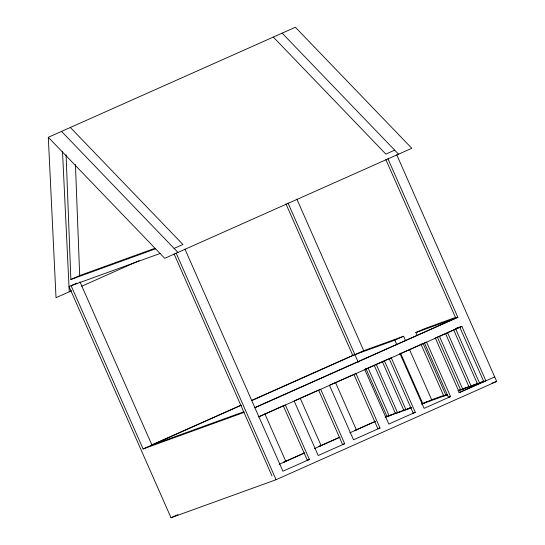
<?xml version="1.0" encoding="UTF-8"?>
<svg xmlns="http://www.w3.org/2000/svg" width="545" height="545" viewBox="0 0 545 545"><rect width="100%" height="100%" fill="white"/><g stroke="black" fill="none" stroke-linecap="round" stroke-linejoin="round"><path stroke-width="0.82" d="M48.307 137.292L295.383 27.25L411.788 148.281L164.713 258.323L48.307 137.292L56.019 297.686L71.586 290.757M66.095 154.882L70.864 279.49L79.686 275.559L154.698 248.391M76.988 283.093L71.102 285.709L143.103 448.964L243.99 412.429M81.682 286.254L139.166 260.653M174.087 248.418L182.909 244.487L70.366 127.469M394.689 150.161L385.867 154.092L273.317 37.074M151.381 445.102L240.808 405.276M251.695 400.425L352.785 355.401L394.818 340.182L403.641 336.251L405.644 340.782M143.103 448.964L241.353 405.207M251.463 400.704L363.713 350.714L403.641 336.251M417.17 335.591L415.835 332.566L424.657 328.642L455.804 317.36M254.365 407.81L455.77 318.11L385.819 159.515M254.917 407.742L457.868 317.347L387.924 158.758M483.98 381.153L479.566 383.115L455.566 328.696L457.773 327.715M258.323 416.898L283.284 405.78L307.285 460.198L309.39 459.435L285.389 405.017L283.986 405.528M294.382 400.841L318.58 390.063L342.58 444.475L344.685 443.719L320.685 389.3L319.281 389.804M329.677 385.117L355.98 373.577L379.981 427.995L353.507 439.788L329.507 385.369M364.217 369.735L388.421 358.957M399.512 354.012L423.717 343.234M434.808 338.295L459.769 327.177L483.769 381.595L458.808 392.713M258.916 416.809L461.867 326.414L485.874 380.832L458.284 390.826M304.144 453.024L283.72 462.119L285.818 461.363L264.904 413.941M339.44 437.308L319.016 446.403L321.121 445.64L300.2 398.218M375.491 421.251L354.311 430.679L356.416 429.916L335.502 382.501M279.204 464.306L304.73 452.943M314.499 448.59L340.026 437.219M349.795 432.866L375.321 421.496M385.09 417.15L388.769 415.508M392.236 414.316L387.093 416.605L365.831 368.406M395.813 412.899L389.191 415.849L368.277 368.427M399.907 411.598L395.5 413.56L374.238 365.361M404.22 409.854L397.598 412.803L376.343 364.605M409.786 407.898L403.906 410.514L382.304 361.539M411.155 407.462L406.005 409.758L384.402 360.783M422.191 403.777L426.599 401.808M444.1 395.227L431.647 399.737L422.818 403.668L400.534 353.14M447.513 394.417L443.834 396.058L420.863 343.97M160.775 253.234L69.004 286.472L171.007 517.75L177.997 514.637M447.411 394.641L445.939 395.295L423.308 343.984M458.025 390.615L460.961 389.3M465.798 387.672L460.648 389.968L437.335 337.103M468.632 386.589L462.753 389.205L439.44 336.34M473.469 384.961L469.054 386.923L445.401 333.281M477.774 383.217L471.159 386.16L447.5 332.518M481.875 381.916L477.468 383.878L453.808 330.236M308.02 459.871L309.492 459.217M353.875 374.34L377.883 428.758L379.347 428.104M364.803 369.646L388.803 424.065L415.276 412.272L391.276 357.861L389.178 358.617L413.178 413.035L414.65 412.381M400.098 353.93L424.105 408.348L450.572 396.556L426.572 342.137L424.473 342.9L448.474 397.319L449.945 396.658M309.39 459.435L282.916 471.227L184.966 249.154M344.685 443.719L318.212 455.504L294.211 401.093M494.697 376.902L459.401 392.625L435.401 338.207M171.007 517.75L276.09 479.695L496.693 381.439L396.746 154.821M70.864 279.49L155.454 248.854M415.835 332.566L457.868 317.347M455.566 328.696L461.867 326.414M150.529 445.544L244.003 411.693M385.69 417.116L411.523 407.755M421.421 404.172L447.513 394.723M448.474 397.319L450.572 396.556M491.917 383.169L496.693 381.439M413.178 413.035L415.276 412.272M377.883 428.758L379.981 427.995M282.147 33.143L398.552 154.174M61.544 131.399L177.949 252.43M409.697 349.985L431.647 399.737M394.818 340.182L396.821 344.713M296.848 199.116L363.713 350.714M288.026 203.047L358.222 362.2M285.921 203.81L352.785 355.401M176.144 253.091L276.09 479.695M174.039 253.841L271.989 475.921M79.924 281.785L151.932 445.033M62.518 151.735L69.256 291.793M75.435 164.515L79.686 275.559"/></g></svg>
